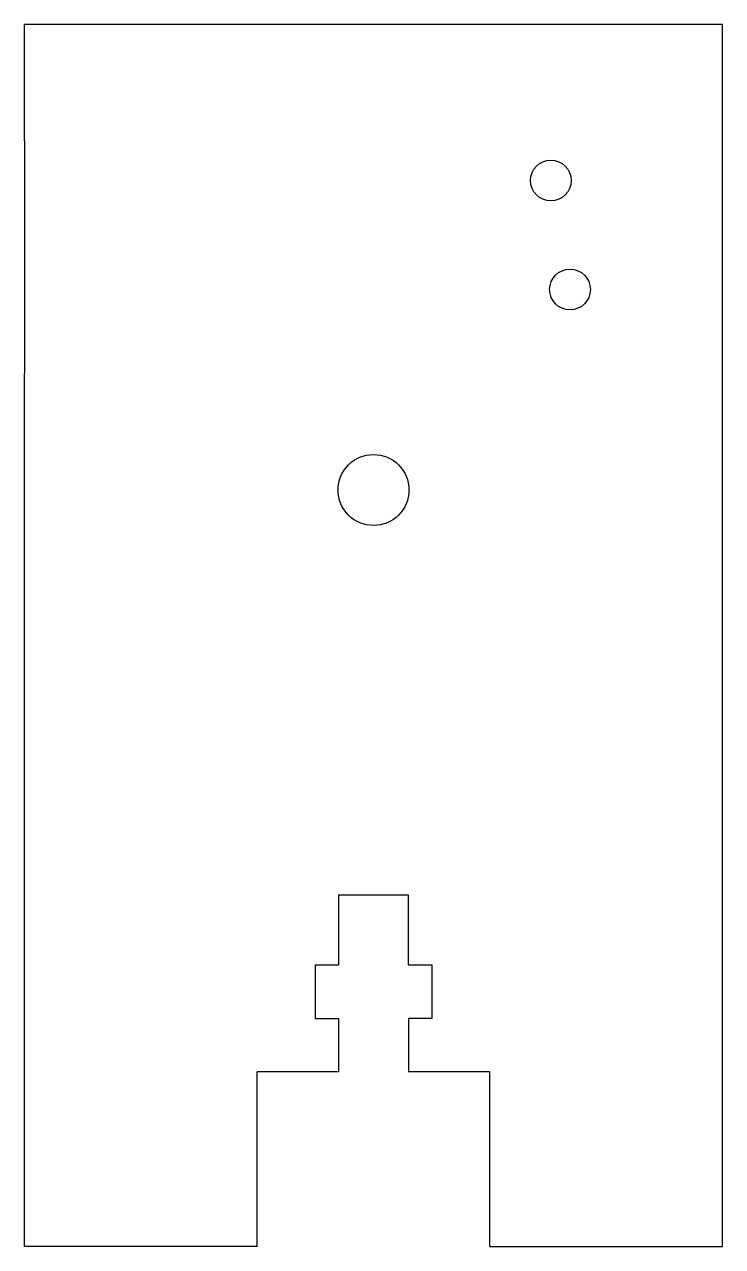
# Model space of a CAD drawing. Header units: millimetres. Extents: x -30 to 30, y -37 to 68.
import ezdxf

# ---------------------------------------------------------------- set-up
doc = ezdxf.new("R2010")
doc.units = ezdxf.units.MM

msp = doc.modelspace()

# ---------------------------------------------------------------- linework, layer by layer
at = {"color": 7, "linetype": 'Continuous'}
for p, q in [((-30, 58), (-30, 68)), ((30, 68), (-30, 68)), ((30, 58), (30, 68)), ((-30, 58), (-30, 38)), ((30, 38), (30, 58)), ((-30, -37), (-30, 38)), ((30, -37), (30, 38)), ((3, -6.8), (-3, -6.8)), ((-3, -6.8), (-3, -12.8)), ((3, -12.8), (3, -6.8)), ((-5, -12.8), (-3, -12.8)), ((-5, -12.8), (-5, -17.4)), ((3, -12.8), (5, -12.8)), ((5, -12.8), (5, -17.4)), ((-5, -17.4), (-3, -17.4)), ((-3, -17.4), (-3, -22)), ((3, -17.4), (3, -22)), ((5, -17.4), (3, -17.4)), ((-10, -37), (-10, -22)), ((-3, -22), (-10, -22)), ((10, -22), (3, -22)), ((10, -37), (10, -22)), ((-10, -37), (-30, -37)), ((10, -37), (30, -37))]:
    msp.add_line(p, q, dxfattribs=at)
for centre, radius in [((15.24, 54.59), 1.75), ((16.89, 45.23), 1.75), ((0, 28), 3.05)]:
    msp.add_circle(centre, radius, dxfattribs=at)

doc.saveas('drawing.dxf')
